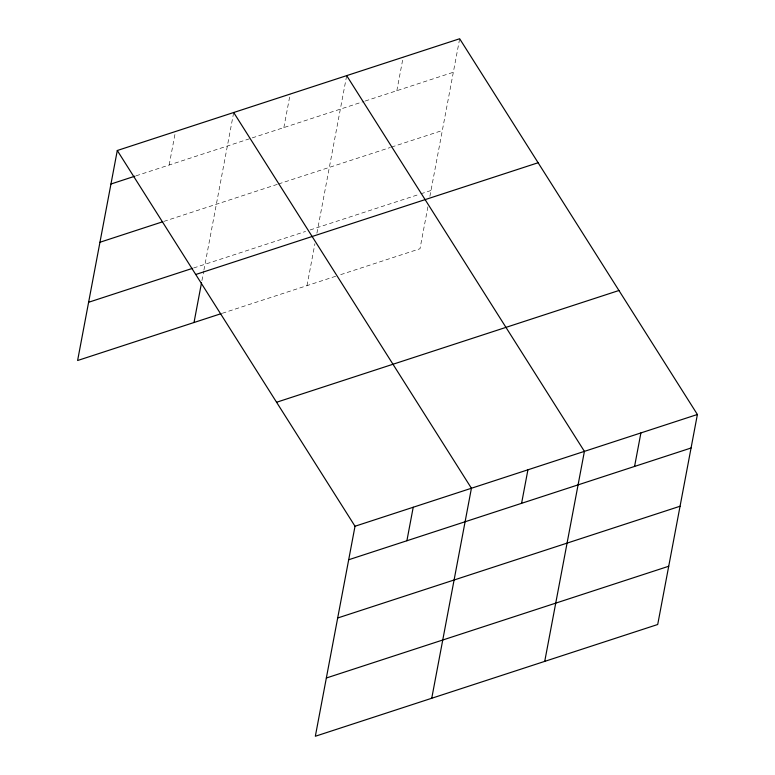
<?xml version="1.0" encoding="UTF-8"?>
<svg xmlns="http://www.w3.org/2000/svg" width="775" height="775" viewBox="0 0 775 775"><rect width="100%" height="100%" fill="white"/><g stroke="black" fill="none" stroke-linecap="round" stroke-linejoin="round"><path stroke-width="0.58" stroke-dasharray="3.88 2.91" d="M169.163 165.017L175.489 131.508M201.936 280.579L203.699 271.26M203.922 270.097L233.692 112.511M283.853 127.575L290.189 94.066M306.997 285.636L314.921 243.699M316.907 233.217L346.677 75.63M396.839 90.694L403.174 57.185M427.907 206.818L419.982 248.756L338.636 275.309M429.892 196.337L459.662 38.75M136.061 175.818L251.09 138.27M252.224 137.902L364.076 101.389M365.209 101.021L453.336 72.259M163.864 221.398L277.373 184.343M278.496 183.975L390.358 147.463M391.482 147.095L442.331 130.5M193.605 267.995L305.573 231.444M310.097 229.972L419.692 194.196M420.815 193.828L430.987 190.514M222.26 313.294L337.503 275.677"/><path stroke-width="1.16" d="M117.287 150.505L355.018 526.244L315.338 736.25L657.713 624.495L697.393 414.489L459.662 38.75L117.287 150.505L77.607 360.511L221.127 313.662M194.012 322.516L201.5 282.904M406.894 540.756L413.22 507.247M431.743 698.256L471.423 488.25L233.692 112.511M521.585 503.314L527.92 469.805M544.728 661.375L584.408 451.37L346.677 75.63M634.57 466.434L640.906 432.925M110.961 184.014L134.928 176.187M99.956 242.255L162.721 221.766M88.612 302.269L192.462 268.363M195.736 274.495L538.112 162.74M276.568 402.254L618.944 290.499M355.018 526.244L697.393 414.489M348.682 559.753L691.058 447.998M337.677 617.995L680.053 506.24M326.343 678.009L668.718 566.254"/></g></svg>
